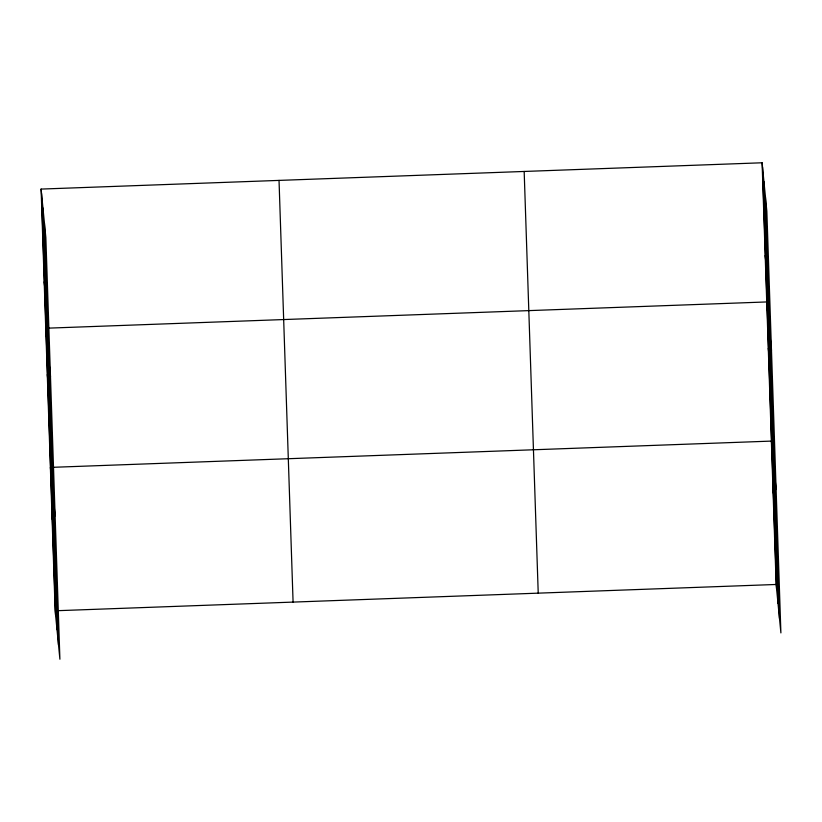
<?xml version="1.0" encoding="UTF-8"?>
<svg xmlns="http://www.w3.org/2000/svg" width="822" height="822" viewBox="0 0 822 822"><rect width="100%" height="100%" fill="white"/><g stroke="black" fill="none" stroke-linecap="round" stroke-linejoin="round"><path stroke-width="1.23" d="M41.1 189.081L45.847 237.527L59.903 659.223L55.156 610.777L41.1 189.081L762.097 162.777L766.844 211.223L780.9 632.919L776.153 584.473L762.097 162.777M57.653 610.684L776.153 584.473M763.648 209.168L764.07 213.525M765.19 255.55L765.621 259.916M771.488 350.388L766.731 301.941L45.734 328.235L50.491 376.692M768.282 348.323L768.714 352.689M769.824 394.714L770.255 399.081M776.122 489.542L771.375 441.095L50.378 467.399L55.125 515.846M772.968 488.885L773.389 493.251M774.56 536.684L774.982 541.051M42.641 235.462L43.073 239.829M44.193 281.854L44.624 286.22M47.286 374.627L47.707 378.993M48.827 421.008L49.258 425.375M51.971 515.188L52.392 519.555M53.564 562.978L53.985 567.344M765.426 196.674L779.472 618.37M763.957 181.693L778.002 603.389M762.528 167.143L776.574 588.84M524.169 171.459L538.225 593.155M279.028 180.398L293.084 602.094M44.429 222.978L58.475 644.674M42.95 207.997L57.006 629.693M41.532 193.447L55.577 615.144"/></g></svg>
